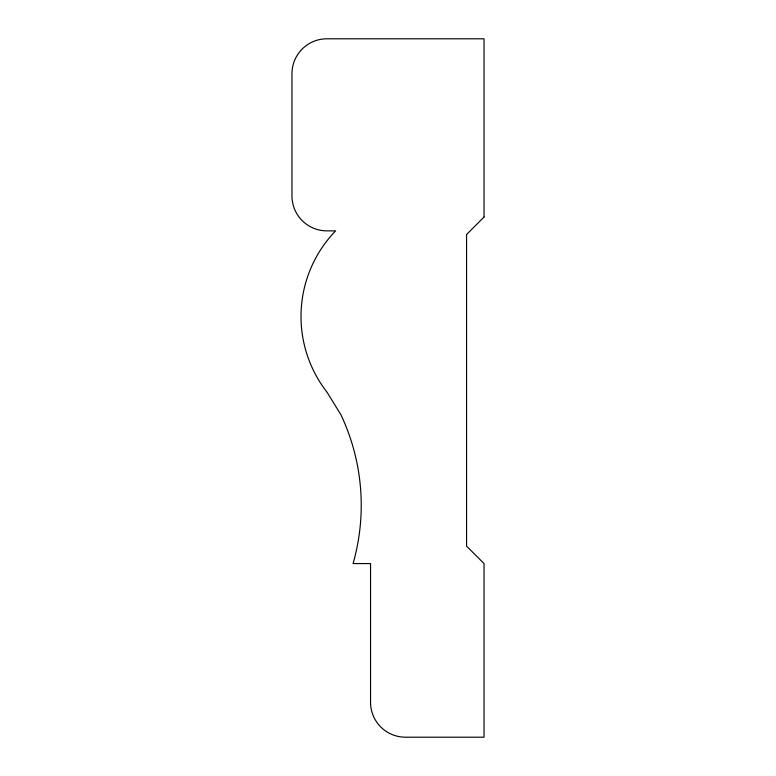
<?xml version="1.0" encoding="UTF-8"?>
<svg xmlns="http://www.w3.org/2000/svg" width="776" height="776" viewBox="0 0 776 776"><rect width="100%" height="100%" fill="white"/><g stroke="black" fill="none" stroke-linecap="round" stroke-linejoin="round"><path stroke-width="1.16" d="M484.03 217.047L466.57 234.507L466.57 546.11L484.03 563.57L484.03 737.2L405.46 737.2A34.92 34.92 0 0 1 370.54 702.28L370.54 563.57L353.08 563.57A212.197 212.197 0 0 0 340.955 414.83L326.997 392.171A123.2 123.2 0 0 1 335.62 230.86L326.89 230.86A34.92 34.92 0 0 1 291.97 195.94L291.97 73.72A34.92 34.92 0 0 1 326.89 38.8L484.03 38.8L484.03 217.047"/></g></svg>
